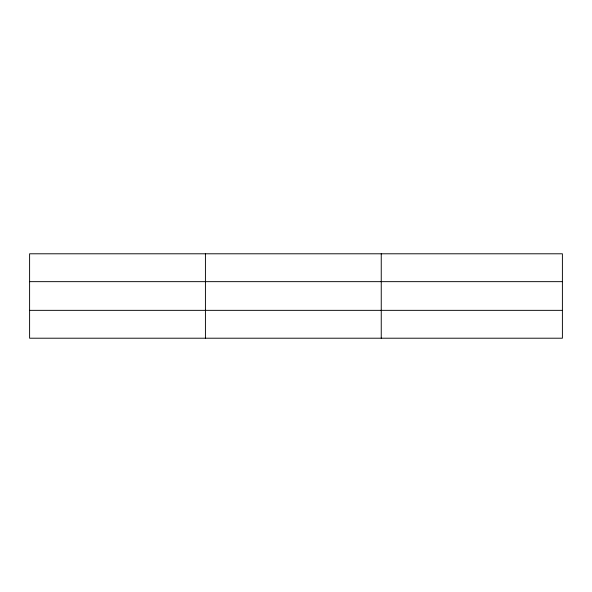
<?xml version="1.0" encoding="UTF-8"?>
<svg xmlns="http://www.w3.org/2000/svg" width="592" height="592" viewBox="0 0 592 592"><rect width="100%" height="100%" fill="white"/><g stroke="black" fill="none" stroke-linecap="round" stroke-linejoin="round"><path stroke-width="0.89" d="M205.424 338.21L205.424 253.79M381.248 338.21L381.248 253.79M562.4 310.349L562.4 338.21L29.6 338.21L29.6 253.79L562.4 253.79L562.4 310.349L29.6 310.349M29.6 281.651L562.4 281.651"/></g></svg>
